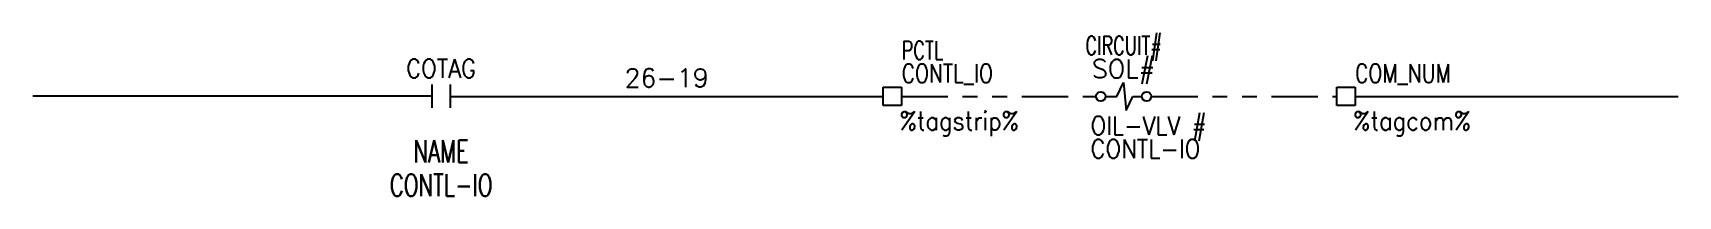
# Model space of a CAD drawing. Header units: inches. Extents: x 0 to 11.1, y 0 to 1.1.
import ezdxf
from ezdxf.enums import TextEntityAlignment as Align

# ---------------------------------------------------------------- set-up
doc = ezdxf.new("R2010")
doc.units = ezdxf.units.IN
doc.header["$MEASUREMENT"] = 0
doc.linetypes.add('PHANTOM2', pattern=[1.25, 0.625, -0.125, 0.125, -0.125, 0.125, -0.125])
for name, color, linetype in [('BLK_18', 251, 'Continuous'), ('DESC', 150, 'Continuous'), ('LOC', 8, 'Continuous'), ('ORG_14', 30, 'Continuous'), ('SYMS', 7, 'Continuous'), ('TAGS', 150, 'Continuous'), ('TERMS', 123, 'Continuous'), ('WHT_14', 7, 'Continuous'), ('WHT_18', 7, 'Continuous'), ('WIRENO', 72, 'Continuous')]:
    doc.layers.add(name, color=color, linetype=linetype)
doc.styles.add('WD', font='romans.shx')

# ---------------------------------------------------------------- blocks, each defined once
blk = doc.blocks.new('HSV1')
for p, q in [((-0.123, 0), (-0.047, 0)), ((-0.047, 0), (0, 0.094)), ((0, 0.094), (0.016, -0.094)), ((0.016, -0.094), (0.062, 0)), ((0.062, 0), (0.123, 0))]:
    blk.add_line(p, q)
for centre in [(-0.155, 0), (0.155, 0)]:
    blk.add_circle(centre, 0.0322)
at = {"style": 'WD', "width": 0.7}
for tag, p in [('INST', (0, 0.451)), ('LOC', (0, 0.281))]:
    blk.add_attdef(tag, text='', height=0.125, dxfattribs=at).set_placement(p, align=Align.CENTER)
at = {"style": 'WD'}
blk.add_attdef('TAG1', text='', height=0.125, dxfattribs=at).set_placement((0, 0.125), align=Align.CENTER)
for tag, p, height, flags in [('FAMILY', (0.129, 0.108), 0.01, 9), ('X4TERM01', (-0.188, 0), 0.0125, 1), ('X1TERM02', (0.188, 0), 0.0125, 1)]:
    blk.add_attdef(tag, p, '', height=height, dxfattribs=dict(at, flags=flags))
for tag, p, width in [('DESC1', (1.125, 0), 0.9), ('DESC2', (1.125, -0.156), 0.9), ('DESC3', (1.125, -0.312), 0.9), ('XREF', (1.133, -0.473), 0.8), ('WDTAGALT', (1.133, -0.629), 0.8)]:
    blk.add_attdef(tag, p, '', height=0.125, dxfattribs=dict(at, width=width))
at = {"linetype": 'Continuous', "style": 'WD', "flags": 9}
for tag, p in [('ASSYCODE', (0.156, 0.047)), ('MFG', (0.156, 0.067)), ('CAT', (0.156, 0.087))]:
    blk.add_attdef(tag, text='', height=0.01, dxfattribs=at).set_placement(p, align=Align.CENTER)
at = {"linetype": 'Continuous', "style": 'WD', "flags": 8}
blk.add_attdef('TERM01', text='', height=0.125, dxfattribs=at).set_placement((-0.25, -0.031), align=Align.TOP_RIGHT)
blk.add_attdef('TERM02', text='', height=0.125, dxfattribs=at).set_placement((0.25, -0.031), align=Align.TOP_LEFT)
at = {"style": 'WD'}
blk.add_attdef('RATING1', (0.078, -0.313), '', height=0.125, dxfattribs=at)
blk = doc.blocks.new('HT0001')
for p, q in [((-0.062, 0.062), (0.062, 0.062)), ((-0.062, -0.062), (-0.062, 0.062)), ((0.062, 0.062), (0.062, -0.062)), ((0.062, -0.062), (-0.062, -0.062))]:
    blk.add_line(p, q)
at = {"style": 'WD'}
for tag, p, width in [('INST', (0.062, 0.42), 0.7), ('LOC', (0.062, 0.25), 0.7), ('DESC1', (0.05, -0.385), 0.8)]:
    blk.add_attdef(tag, p, '', height=0.125, dxfattribs=dict(at, width=width))
at = {"linetype": 'Continuous', "style": 'WD'}
for tag, p, height, width, flags in [('TERM01', (0.062, 0.094), 0.125, 0.8, 8), ('TAGSTRIP', (0.05, -0.229), 0.125, 0.9, 8), ('CAT', (0.213, -0.406), 0.109, 0.8, 1), ('DESC2', (0.05, -0.541), 0.125, 0.8, 8), ('DESC3', (0.05, -0.698), 0.125, 0.8, 8)]:
    blk.add_attdef(tag, p, '', height=height, dxfattribs=dict(at, width=width, flags=flags))
at = {"style": 'WD', "flags": 1}
for tag, p, height in [('X4TERM01', (-0.062, 0), 0.0125), ('X4TERMDESC01', (-0.055, -0.023), 0.025), ('X2TERMDESC01', (-0.006, 0.029), 0.025), ('STRIPSEQ', (0, 0), 0.00125), ('X2TERM01', (0, 0.062), 0.0125), ('X2PIN01', (0.033, 0.084), 0.0125), ('X1TERMDESC01', (0.039, 0.007), 0.025), ('X1TERM01', (0.062, 0), 0.0125), ('X1PIN01', (0.087, 0.016), 0.0125), ('X4PIN01', (-0.114, -0.038), 0.0125), ('LINKTERM', (0, -0.002), 0.00125), ('X8TERM01', (0, -0.062), 0.0125), ('X8TERMDESC01', (0, -0.054), 0.025), ('X8PIN01', (0.026, -0.096), 0.0125)]:
    blk.add_attdef(tag, p, '', height=height, dxfattribs=at)
at = {"linetype": 'Continuous', "style": 'WD', "width": 0.8, "flags": 1}
blk.add_attdef('MFG', text='', height=0.109, dxfattribs=at).set_placement((0.088, -0.406), align=Align.RIGHT)
at = {"style": 'WD', "width": 0.7, "flags": 1}
blk.add_attdef('ASSYCODE', (0.062, -0.281), '', height=0.01, dxfattribs=at)
blk = doc.blocks.new('HCR11_RELAY-CONTACT')
at = {"linetype": 'Continuous'}
for p, q in [((-0.053, 0.082), (-0.053, -0.078)), ((0.072, 0.082), (0.072, -0.078))]:
    blk.add_line(p, q, dxfattribs=at)
at = {"style": 'WD'}
for tag, width, p in [('INST', 0.7, (0.009, 0.453)), ('LOC', 0.7, (0.009, 0.283)), ('TAG2', 0.9, (0.009, 0.127)), ('XREF', 0.7, (0.009, -0.296))]:
    blk.add_attdef(tag, text='', height=0.125, dxfattribs=dict(at, width=width)).set_placement(p, align=Align.CENTER)
for tag, p in [('X2LINK', (0.009, 0.127)), ('X8LINK', (0.009, -0.123))]:
    blk.add_attdef(tag, p, '', height=0.01, dxfattribs=at)
for tag, p, height, flags in [('X4TERM01', (-0.053, 0.002), 0.0125, 1), ('X1TERM02', (0.072, 0.002), 0.0125, 1), ('FAMILY', (0.107, 0.055), 0.01, 9), ('CONTACT', (0.107, 0.038), 0.01, 1)]:
    blk.add_attdef(tag, p, '', height=height, dxfattribs=dict(at, flags=flags))
at = {"linetype": 'Continuous', "style": 'WD', "flags": 8}
blk.add_attdef('TERM01', text='', height=0.125, dxfattribs=at).set_placement((-0.116, -0.014), align=Align.TOP_RIGHT)
blk.add_attdef('TERM02', text='', height=0.125, dxfattribs=at).set_placement((0.134, -0.014), align=Align.TOP_LEFT)
at = {"color": 1, "style": 'WD', "width": 0.7}
for tag, p in [('DESC1', (0.009, -0.448)), ('DESC2', (0.009, -0.595)), ('DESC3', (0.009, -0.742))]:
    blk.add_attdef(tag, text='', height=0.15, dxfattribs=at).set_placement(p, align=Align.CENTER)
blk = doc.blocks.new('WD_WNH')
at = {"linetype": 'Continuous', "style": 'WD'}
blk.add_attdef('WIRENO', text='', height=0.125, dxfattribs=at).set_placement((0, 0.062), align=Align.CENTER)
at = {"style": 'WD', "flags": 1}
for tag, p in [('W01USER', (0, 0.078)), ('W02USER', (0, 0.07)), ('W03USER', (0, 0.062)), ('W04USER', (0, 0.055)), ('W05USER', (0, 0.047)), ('W06USER', (0, 0.039)), ('W07USER', (0, 0.031)), ('W08USER', (0, 0.023)), ('W09USER', (0, 0.016)), ('W10USER', (0, 0.008))]:
    blk.add_attdef(tag, text='', height=0.005, dxfattribs=at).set_placement(p, align=Align.CENTER)

msp = doc.modelspace()

# ---------------------------------------------------------------- linework, layer by layer
at = {"layer": 'BLK_18', "linetype": 'PHANTOM2', "ltscale": 0.5}
msp.add_line((5.874, 0.677), (7.188, 0.677), dxfattribs=at)
at = {"layer": 'ORG_14', "ltscale": 0.5}
for p, q in [((2.697, 0.679), (0, 0.679)), ((2.822, 0.677), (5.749, 0.677))]:
    msp.add_line(p, q, dxfattribs=at)
at = {"layer": 'WHT_14', "ltscale": 0.5}
msp.add_line((8.94, 0.677), (11.124, 0.677), dxfattribs=at)
at = {"layer": 'WHT_18', "linetype": 'PHANTOM2', "ltscale": 0.5}
msp.add_line((7.563, 0.677), (8.815, 0.677), dxfattribs=at)

# ---------------------------------------------------------------- block references
at = {"layer": 'SYMS', "ltscale": 0.5}
ref = msp.add_blockref('HT0001', (5.811, 0.677), dxfattribs=at)
ref.add_attrib('LOC', 'PCTL', (5.874, 0.927), dxfattribs={"layer": 'LOC', "height": 0.125, "style": 'WD', "width": 0.7})
ref.add_attrib('TERM01', 'CONTL_IO', (5.874, 0.771), dxfattribs={"layer": 'TERMS', "linetype": 'Continuous', "height": 0.125, "style": 'WD', "width": 0.8, "flags": 8})
ref.add_attrib('TAGSTRIP', '%tagstrip%', (5.861, 0.449), dxfattribs={"layer": 'TAGS', "linetype": 'Continuous', "height": 0.125, "style": 'WD', "width": 0.9, "flags": 8})
ref = msp.add_blockref('HSV1', (7.375, 0.677), dxfattribs=at)
ref.add_attrib('LOC', 'CIRCUIT#', dxfattribs={"layer": 'LOC', "height": 0.125, "style": 'WD', "width": 0.7}).set_placement((7.375, 0.959), align=Align.CENTER)
ref.add_attrib('TAG1', 'SOL#', dxfattribs={"layer": 'TAGS', "height": 0.125, "style": 'WD'}).set_placement((7.375, 0.802), align=Align.CENTER)
ref.add_attrib('DESC2', 'CONTL-IO', (7.151, 0.26), dxfattribs={"layer": 'DESC', "height": 0.125, "style": 'WD', "width": 0.9})
ref.add_attrib('DESC1', 'OIL-VLV #', (7.151, 0.417), dxfattribs={"layer": 'DESC', "height": 0.125, "style": 'WD', "width": 0.9})
ref = msp.add_blockref('HCR11_RELAY-CONTACT', (2.75, 0.677), dxfattribs=at)
ref.add_attrib('DESC2', 'CONTL-IO', dxfattribs={"layer": 'DESC', "color": 1, "height": 0.15, "style": 'WD', "width": 0.7}).set_placement((2.76, 0.002), align=Align.CENTER)
ref.add_attrib('DESC1', 'NAME', dxfattribs={"layer": 'DESC', "color": 1, "height": 0.15, "style": 'WD', "width": 0.7}).set_placement((2.76, 0.23), align=Align.CENTER)
ref.add_attrib('TAG2', 'COTAG', dxfattribs={"layer": 'TAGS', "height": 0.125, "style": 'WD', "width": 0.9}).set_placement((2.76, 0.804), align=Align.CENTER)
ref = msp.add_blockref('HT0001', (8.878, 0.677), dxfattribs=at)
ref.add_attrib('TERM01', 'COM_NUM', (8.94, 0.771), dxfattribs={"layer": 'TERMS', "linetype": 'Continuous', "height": 0.125, "style": 'WD', "width": 0.8, "flags": 8})
ref.add_attrib('TAGSTRIP', '%tagcom%', (8.928, 0.449), dxfattribs={"layer": 'TAGS', "linetype": 'Continuous', "height": 0.125, "style": 'WD', "width": 0.9, "flags": 8})
at = {"layer": 'WIRENO'}
ref = msp.add_blockref('WD_WNH', (4.285, 0.677), dxfattribs=at)
ref.add_attrib('WIRENO', '26-19', dxfattribs={"linetype": 'Continuous', "height": 0.125, "style": 'WD'}).set_placement((4.285, 0.74), align=Align.CENTER)

doc.saveas('drawing.dxf')
